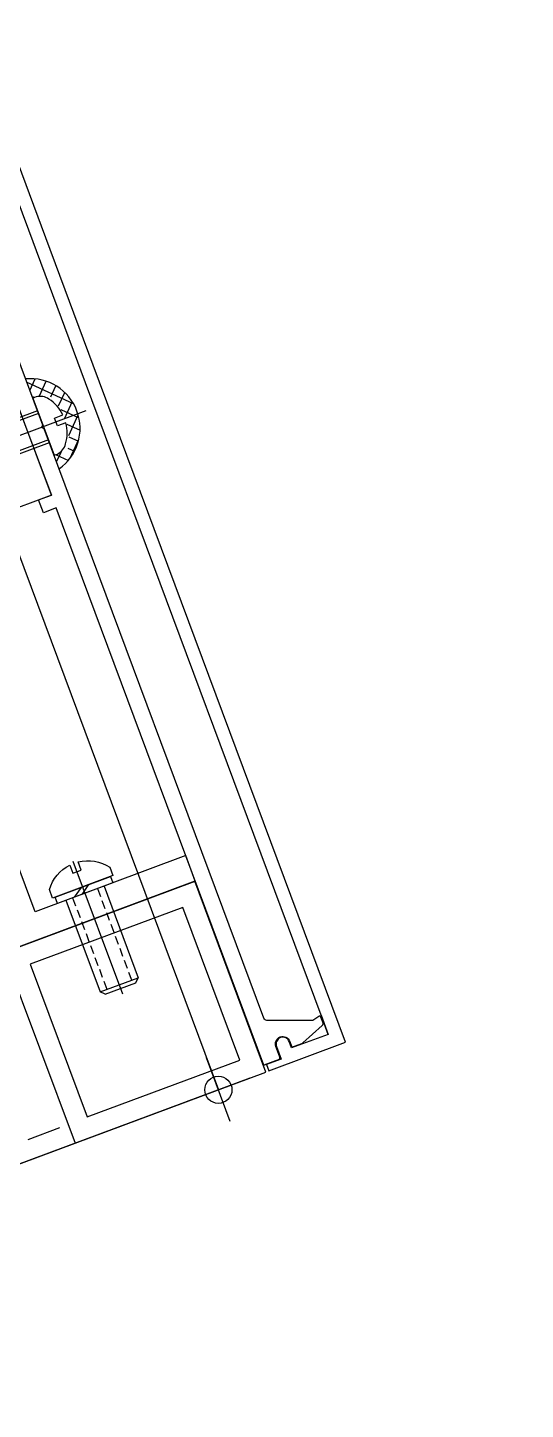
# Model space of a CAD drawing. Extents: x 12199666 to 24617114, y 1197707 to 2548648.
# Drawn here: x 12330280.6 to 12330353.9, y 1270583.8 to 1270787.2 of the extents above; entities that cross this region are included whole.
import ezdxf

# ---------------------------------------------------------------- set-up
doc = ezdxf.new("R2010")
doc.units = 0
doc.header["$LTSCALE"] = 10
doc.header["$MEASUREMENT"] = 0
for name, pattern in [('TX-PLAN-T1-F11$0$CENTER', [2, 1.25, -0.25, 0.25, -0.25]), ('TX-PLAN-T1-F11$0$CENTER2', [1.125, 0.75, -0.125, 0.125, -0.125]), ('TX-PLAN-T1-F11$0$CONTINOUS', [0]), ('TX-PLAN-T1-F11$0$DASHED', [0.75, 0.5, -0.25]), ('TX-PLAN-T1-F11$0$HIDDEN', [0.375, 0.25, -0.125])]:
    doc.linetypes.add(name, pattern=pattern)
doc.layers.add('TX-PLAN-T1-F11$0$_EDO-ALUMINIUM-SECTION', color=90, linetype='Continuous', lineweight=30)
doc.layers.add('TX-PLAN-T1-F11$0$幕墙线', color=114, linetype='Continuous', lineweight=30)
for name, color, linetype in [('TX-PLAN-T1-F11$0$F-Alum', 4, 'Continuous'), ('TX-PLAN-T1-F11$0$F-Bolt', 32, 'Continuous'), ('TX-PLAN-T1-F11$0$F-dashed line', 8, 'TX-PLAN-T1-F11$0$DASHED'), ('TX-PLAN-T1-F11$0$F-dim', 1, 'Continuous'), ('TX-PLAN-T1-F11$0$F-Glazing', 8, 'Continuous'), ('TX-PLAN-T1-F11$0$F_MISC', 8, 'Continuous'), ('TX-PLAN-T1-F11$0$中心线', 1, 'TX-PLAN-T1-F11$0$CENTER2'), ('TX-PLAN-T1-F11$0$虚线', 8, 'TX-PLAN-T1-F11$0$HIDDEN'), ('TX-PLAN-T1-F11$0$螺栓钉类', 241, 'Continuous')]:
    doc.layers.add(name, color=color, linetype=linetype)

# ---------------------------------------------------------------- blocks, each defined once
blk = doc.blocks.new('TX-PLAN-T1-F11$0$A$C3FFC0167')
at = {"layer": 'TX-PLAN-T1-F11$0$F-dim'}
for p, q in [((0, 5), (0, -5)), ((-5, 0), (5, 0))]:
    blk.add_line(p, q, dxfattribs=at)
blk.add_circle((0, 0), 2, dxfattribs=at)
blk = doc.blocks.new('TX-PLAN-T1-F11$0$qertqtwet')
at = {"layer": 'TX-PLAN-T1-F11$0$F-Glazing'}
h = blk.add_hatch(dxfattribs=at)
h.set_pattern_fill('ANSI37', color=256, angle=270.0000000000034, style=0)
h.set_pattern_definition([(315.0000000000033, (-29614.42304775224, -25731.69154979243), (1.122532015133579, 1.122532015133709), []), (45.00000000000334, (-29614.42304775224, -25731.69154979243), (-1.122532015133709, 1.122532015133579), [])])
h.paths.add_polyline_path([(-29820.57937317537, -22812.52878940574), (-29818.8122062625, -22812.52878940575), (-29818.8122062625, -22810.33161240899, 0.323428697050681), (-29824.22649746502, -22816.97082330404), (-29822.2096299913, -22816.97082330405, -0.1185157189850159), (-29821.23881053725, -22812.93261066923, -0.2818610536571748)])
h.paths.add_polyline_path([(-29822.2096299913, -22816.97082330405), (-29824.22649746502, -22816.97082330404, 0.3560576311528728), (-29818.8122062625, -22824.46540130571), (-29818.8122062625, -22821.41285720236), (-29820.57937317537, -22821.41285720236, -0.2818610536571745), (-29821.23881053725, -22821.00903593886, -0.1185157189850159)])
at = {"color": 8, "linetype": 'TX-PLAN-T1-F11$0$DASHED'}
for p, q in [((-29818.81220626278, -22814.88745477372, -46928.13187290396), (-29758.81220626278, -22814.88745477372, -46928.13187290396)), ((-29818.81220626278, -22814.88745477372, -46928.13187290396), (-29758.81220626278, -22814.88745477372, -46928.13187290396)), ((-29818.81220626278, -22819.05412144038, -46928.13187290396), (-29758.81220626278, -22819.05412144038, -46928.13187290396)), ((-29818.81220626278, -22819.05412144038, -46928.13187290396), (-29758.81220626278, -22819.05412144038, -46928.13187290396))]:
    blk.add_line(p, q, dxfattribs=at)
at = {"color": 8, "linetype": 'TX-PLAN-T1-F11$0$CENTER'}
blk.add_line((-29825.47887292947, -22816.97078810705, -46928.13187290396), (-29754.64553959612, -22816.97078810705, -46928.13187290396), dxfattribs=at)
blk.add_line((-29825.47887292947, -22816.97078810705, -46928.13187290396), (-29754.64553959612, -22816.97078810705, -46928.13187290396), dxfattribs=at)
blk.add_arc((-29816.92428280844, -22817.39850685732, -23464.06593645198), 7.314728437362906, 104.9572881810436, 255.0427118187282)
at = {"layer": 'TX-PLAN-T1-F11$0$F-Bolt', "elevation": -46928.13187290396}
blk.add_lwpolyline([(-29820.98789410364, -22820.49255707884, 0.2099352819367999), (-29819.32357117219, -22821.47078796239), (-29818.81220753584, -22821.47078810705), (-29818.81220498975, -22812.47078810705), (-29819.3235686261, -22812.47078796277, 0.2099352819368), (-29820.98789211101, -22813.44901790502, 0.1433843212667726), (-29822.08493336194, -22816.35715081947), (-29820.79994085657, -22816.35715118109), (-29820.79994120376, -22817.58442390836), (-29822.08493370902, -22817.58442354483, 0.1433843212667727)], format="xyb", close=True, dxfattribs=at)
blk.add_lwpolyline([(-29820.98789410364, -22820.49255707884, 0.2099352819367999), (-29819.32357117219, -22821.47078796239), (-29818.81220753584, -22821.47078810705), (-29818.81220498975, -22812.47078810705), (-29819.3235686261, -22812.47078796277, 0.2099352819368), (-29820.98789211101, -22813.44901790502, 0.1433843212667726), (-29822.08493336194, -22816.35715081947), (-29820.79994085657, -22816.35715118109), (-29820.79994120376, -22817.58442390836), (-29822.08493370902, -22817.58442354483, 0.1433843212667727)], format="xyb", close=True, dxfattribs=at)
blk.add_lwpolyline([(-29818.81220626278, -22819.47078810705), (-29759.22887292947, -22819.47078810705), (-29758.81220626278, -22819.05412144038), (-29758.81220626278, -22814.88745477372), (-29759.22887292947, -22814.47078810705), (-29818.81220626278, -22814.47078810705)], dxfattribs=at)
blk.add_lwpolyline([(-29818.81220626278, -22819.47078810705), (-29759.22887292947, -22819.47078810705), (-29758.81220626278, -22819.05412144038), (-29758.81220626278, -22814.88745477372), (-29759.22887292947, -22814.47078810705), (-29818.81220626278, -22814.47078810705)], dxfattribs=at)
blk = doc.blocks.new('*U172')
at = {"layer": 'TX-PLAN-T1-F11$0$中心线', "color": 1, "linetype": 'TX-PLAN-T1-F11$0$CENTER', "ltscale": 2.357947691000002}
blk.add_line((-4.263256414560601e-14, 15.90048662063384), (1.4210854715202e-14, -4.956409502317115), dxfattribs=at)
at = {"layer": 'TX-PLAN-T1-F11$0$虚线', "linetype": 'TX-PLAN-T1-F11$0$HIDDEN', "ltscale": 0.5}
for p, q in [((-1.948286311568509, 1.13686837721616e-13), (-1.948286311568566, 15.00000000000011)), ((1.948286311568523, 1.13686837721616e-13), (1.948286311568481, 15.00000000000011))]:
    blk.add_line(p, q, dxfattribs=at)
at = {"layer": 'TX-PLAN-T1-F11$0$螺栓钉类', "color": 241, "linetype": 'Continuous'}
for p, q in [((-2.40807576862025, 15.00000000000011), (-2.999791744951651, 14.40828402366867)), ((2.999791744951594, 14.40828402366867), (-2.999791744951636, 14.40828402366867)), ((-2.999791744951622, 1.13686837721616e-13), (-2.999791744951651, 14.40828402366867)), ((2.408075768620179, 15.00000000000011), (-2.408075768620321, 15)), ((2.408075768620179, 15.00000000000011), (2.999791744951594, 14.40828402366867)), ((2.999791744951636, 1.13686837721616e-13), (2.999791744951594, 14.40828402366867)), ((-0.9100693464279175, -1), (0.5333063006401062, 0)), ((0.2446311712265015, -1), (1.688006818294525, 0))]:
    blk.add_line(p, q, dxfattribs=at)
blk.add_lwpolyline([(4.350000023841858, 0), (4.350000023841858, -1), (-4.350000023841858, -1), (-4.350000023841858, 0)], close=True, dxfattribs=at)
blk.add_lwpolyline([(-4.75, -1), (4.75, -1), (4.75, -2.319999992847443, -0.2072557309237045), (0.6600000262260437, -4.663157165050507), (0.6600000262260437, -3.379999995231628), (-0.6600000262260437, -3.379999995231628), (-0.6600000262260437, -4.663157165050507, -0.2072557309237047), (-4.75, -2.319999992847443)], format="xyb", close=True, dxfattribs=at)
blk = doc.blocks.new('TX-PLAN-T1-F11$0$TY001')
at = {"layer": 'TX-PLAN-T1-F11$0$F-Alum', "flags": 128}
blk.add_lwpolyline([(27.04169836640358, -46.80740425240947), (364.0961239619646, -630.2264829897904)], dxfattribs=at)
at = {"layer": 'TX-PLAN-T1-F11$0$F-Alum'}
for points in [[(474.7123951152898, -601.0306250431167), (466.1576926645357, -605.9728779365832), (457.6130095296539, -610.9093424355378), (445.4153107779566, -589.7959424406727)], [(512.520395238651, -591.2822390583169), (495.5832769325934, -601.067196193093)], [(381.2788209777791, -657.8256456259696), (381.2597441703547, -657.8366667300434), (380.0398544089403, -655.7251176545396), (455.8812394279521, -611.9098305052466), (454.8807539343834, -610.1780535563303), (456.612525985809, -609.1775708921195), (457.6130086500198, -610.909342943618), (474.7123976727016, -601.0306235656317)]]:
    blk.add_lwpolyline(points, dxfattribs=at)
blk.add_lwpolyline([(495.5832769325934, -601.067196193093), (495.5832769325934, -601.0671961930348), (474.8020190792158, -613.0729998740571), (474.8020190792158, -613.0729998739698), (386.1010766436812, -664.3175448094407), (386.1010766464751, -664.3175448104157), (388.6987469606102, -662.8168117939349), (388.6987469585147, -662.8168117909663), (386.1010766441468, -664.317544807418), (383.2264971034601, -659.3418363714445), (384.0923828473315, -658.8415945513989, 1), (383.0918992070947, -657.1098230636417), (381.360127719352, -658.1103067036893), (380.2058037547395, -656.1122477153549), (379.3399180108681, -656.6124895353278), (385.3697887959424, -667.0497999373765), (477.5342742071953, -613.8042877217376), (477.5342742069624, -613.8042877217231), (494.8519890848547, -603.7994513208541), (494.8519890848547, -603.7994513208978), (515.2526503666304, -592.0135269059829)], format="xyb", dxfattribs=at)
at = {"layer": 'TX-PLAN-T1-F11$0$F-Alum', "linetype": 'TX-PLAN-T1-F11$0$CONTINOUS', "ltscale": 15555}
blk.add_lwpolyline([(380.0398544089403, -655.7251176545396), (381.2032953833696, -657.7389575862617, 0.414213562373095), (381.6131336526014, -657.8486507634225), (383.0418750252575, -657.0232344891992, -1), (384.1424070294015, -658.928183125754), (383.3631098598707, -659.3784007638315), (384.1415210517589, -660.7257794256002, 0.1428492727586986), (384.2629231058527, -660.8418938346731), (387.2218380344566, -663.235364015869, 0.2840790438404123), (387.7473373496905, -663.2509740064561), (388.4430282160174, -662.8490576248878, 0.5575365158333588), (388.453131214017, -662.5089473235421), (387.7222566348501, -661.7713922473631), (386.6248848829418, -655.0800004285702, -0.2963790067032196), (386.8719783208799, -654.5943518436106), (467.0768878774252, -608.2581576754019), (467.1865810544696, -607.8483194061846), (467.5964193237014, -607.9580125833891), (503.7120713072363, -587.0931818447134, -0.2963790067036685)], format="xyb", dxfattribs=at)
at = {"layer": 'TX-PLAN-T1-F11$0$F-Alum'}
blk.add_lwpolyline([(391.2619891064242, -617.2954965759709), (405.0996182784438, -641.2475240616332), (408.5631612532306, -639.2465567802428), (396.7264993626159, -618.7580722694256), (444.9104555265512, -590.9211086545547), (442.9094882453792, -587.4575656796806)], close=True, dxfattribs=at)
at = {"layer": 'TX-PLAN-T1-F11$0$F-Alum', "flags": 128}
for points in [[(390.0650403141044, -615.2236514189717), (364.0961239619646, -630.2264829897904), (379.1033785305917, -656.2030552287761), (405.0722948824987, -641.2002236579137)], [(388.9681085431948, -619.3220341097767), (368.1945066549815, -631.3234147612529), (380.2003103015013, -652.104672537942), (400.9739121897146, -640.1032918864366)]]:
    blk.add_lwpolyline(points, close=True, dxfattribs=at)
at = {"layer": 'TX-PLAN-T1-F11$0$F-dashed line', "flags": 128}
blk.add_lwpolyline([(29.57848780532368, -45.34184349645511), (366.632913393667, -628.760922236208)], dxfattribs=at)
at = {"layer": 'TX-PLAN-T1-F11$0$F_MISC'}
for name, p, rotation in [('TX-PLAN-T1-F11$0$qertqtwet', (-34206.12903104257, 13797.59694571102, 46928.13187290396), 120.0159999954234), ('*U172', (400.6532278016675, -625.5549759573041), 120.0159999748988), ('TX-PLAN-T1-F11$0$A$C3FFC0167', (375.3649524133652, -649.7320850958495), 30.01599997489868)]:
    blk.add_blockref(name, p, dxfattribs=dict(at, rotation=rotation))
blk = doc.blocks.new('TX-PLAN-T1-F11$0$A$C21521A5F')
at = {"rotation": 90}
blk.add_blockref('TX-PLAN-T1-F11$0$TY001', (388.7170751225203, 15260.21975712478, 0.0004146164392175001), dxfattribs=at)
blk = doc.blocks.new('TX-PLAN-T1-F11$0$标准层幕墙0118')
at = {"color": 3}
blk.add_blockref('TX-PLAN-T1-F11$0$A$C21521A5F', (32561.28292488377, 9139.780242875713, -0.0004146164392174988), dxfattribs=at)
blk = doc.blocks.new('TX-PLAN-T1-F11')
at = {"layer": 'TX-PLAN-T1-F11$0$幕墙线'}
blk.add_lwpolyline([(12329700.54685304, 1283702.110053292), (12329644.955806, 1282905.173489752), (12330706.20136303, 1282539.133697919), (12330445.71699306, 1281783.921049892), (12331375.62636058, 1281155.036458158), (12330928.09412397, 1280493.286393544), (12331662.9603816, 1279644.641093719), (12331059.04014865, 1279121.689276596), (12331047.113034, 1279113.205716431), (12331559.58948348, 1278133.905957235), (12330853.23911021, 1277764.267279054), (12331306.82136707, 1276547.21390761), (12330603.69691024, 1276285.170727753), (12331057.2778674, 1275068.116871655), (12330354.15341066, 1274806.073691552), (12330807.73036959, 1273589.018345658), (12330104.6099109, 1273326.976655842), (12330558.18686992, 1272109.921309703), (12329855.06641123, 1271847.879619886), (12330308.64337025, 1270630.824273747), (12329605.52291165, 1270368.782583686), (12330059.10386872, 1269151.728727833), (12329355.97941197, 1268889.68554773), (12329809.55637091, 1267672.630201836)], dxfattribs=at)
at = {"layer": 'TX-PLAN-T1-F11$0$_EDO-ALUMINIUM-SECTION', "rotation": 350.4236156863823}
blk.add_blockref('TX-PLAN-T1-F11$0$标准层幕墙0118', (12293055.45042718, 1251790.443008234), dxfattribs=at)

msp = doc.modelspace()

# ---------------------------------------------------------------- block references
msp.add_blockref('TX-PLAN-T1-F11', (0, 0))

doc.saveas('drawing.dxf')
